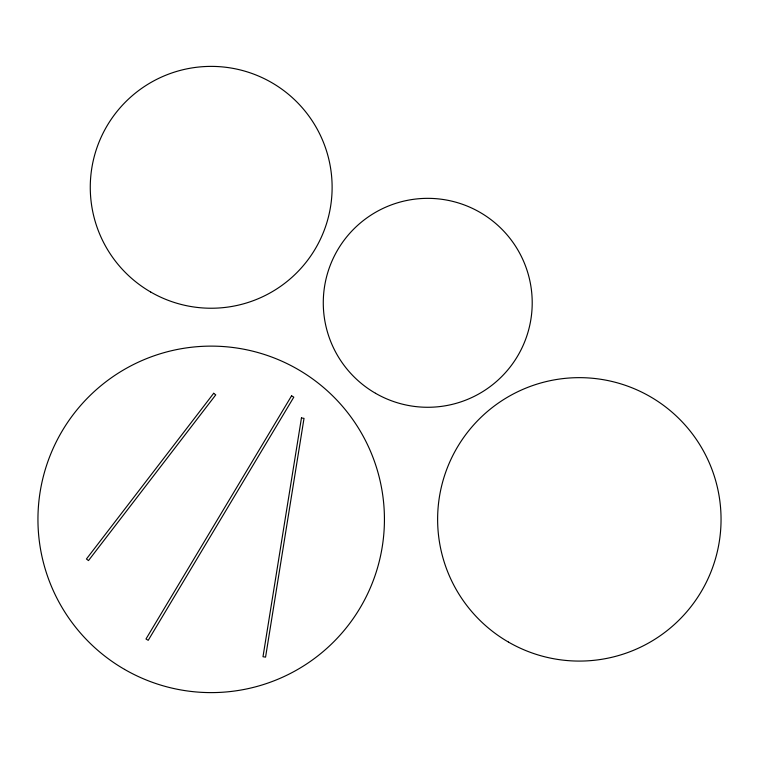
<?xml version="1.0" encoding="UTF-8"?>
<svg xmlns="http://www.w3.org/2000/svg" width="759" height="759" viewBox="0 0 759 759"><rect width="100%" height="100%" fill="white"/><g stroke="black" fill="none" stroke-linecap="round" stroke-linejoin="round"><path stroke-width="1.14" d="M301.456 417.953L262.993 656.725L265.565 657.133L304.017 418.361L301.456 417.953M291.579 395.809L145.984 638.983L148.214 640.321L293.809 397.147L291.579 395.809M213.677 393.285L86.431 558.994L88.49 560.578L215.746 394.87L213.677 393.285M124.571 669.4A173.242 173.242 0 0 0 384.433 519.365A173.242 173.242 0 0 0 124.571 369.329A173.242 173.242 0 0 0 124.571 669.4M375.515 393.285A104.467 104.467 0 0 0 532.211 302.813A104.467 104.467 0 0 0 375.515 212.34A104.467 104.467 0 0 0 375.515 393.285M508.483 642.095A141.715 141.715 0 0 0 721.05 519.365A141.715 141.715 0 0 0 508.483 396.634A141.715 141.715 0 0 0 508.483 642.095M150.728 292.035A120.928 120.928 0 0 0 332.119 187.312A120.928 120.928 0 0 0 150.728 82.589A120.928 120.928 0 0 0 150.728 292.035"/></g></svg>
